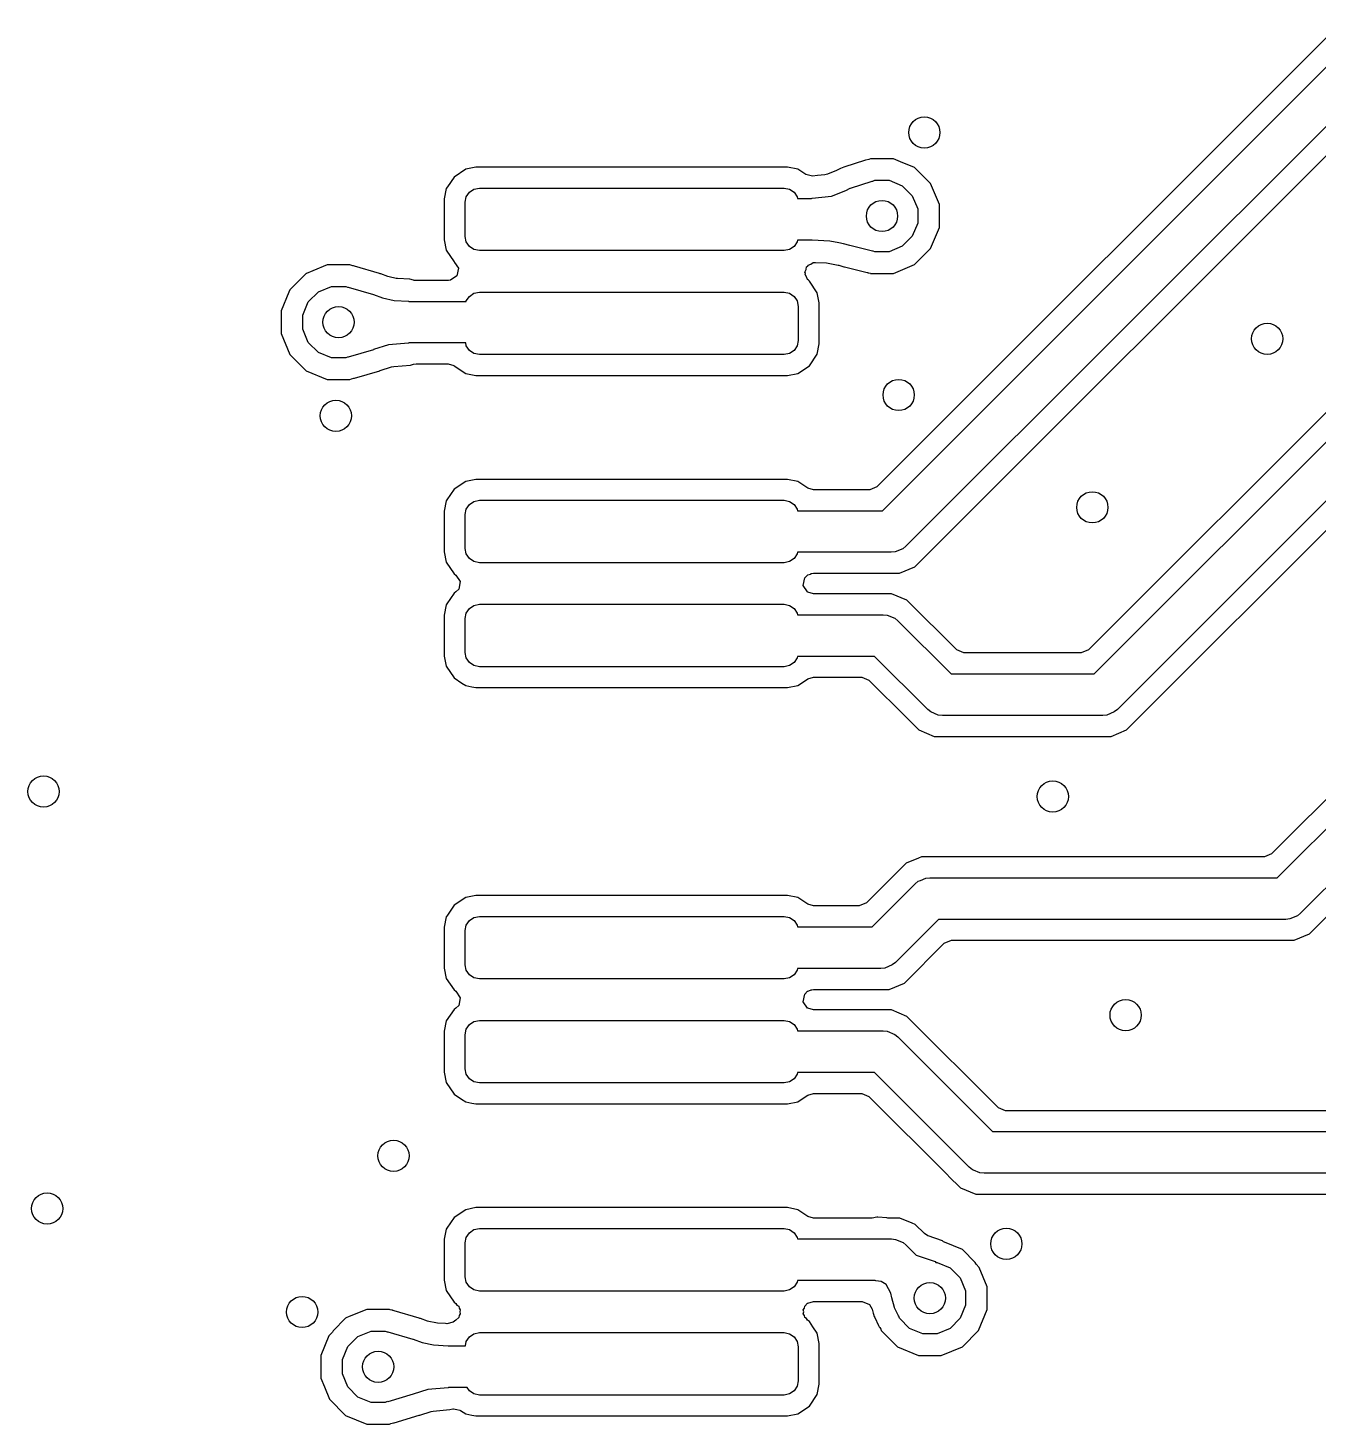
# Model space of a CAD drawing. Extents: x 114.9 to 199.6, y -137.1 to -76.7.
# Drawn here: x 184.5 to 190.69, y -104.47 to -97.76 of the extents above; entities that cross this region are included whole.
import ezdxf

# ---------------------------------------------------------------- set-up
doc = ezdxf.new("R2010")
doc.units = 0
doc.layers.add('BLACK', color=7, linetype='CONTINUOUS')

msp = doc.modelspace()

# ---------------------------------------------------------------- linework, layer by layer
at = {"layer": 'BLACK', "linetype": 'CONTINUOUS'}
for p, q in [((190.78053, -97.756025), (188.575409, -99.961148)), ((188.602685, -100.076), (190.823397, -97.855289)), ((190.935528, -98.026), (188.714818, -100.246711)), ((188.757681, -100.345976), (190.962805, -98.140852)), ((186.649569, -98.4255), (186.600364, -98.435287)), ((188.146435, -98.4255), (186.649569, -98.4255)), ((188.195632, -98.435285), (188.146435, -98.4255)), ((188.416214, -98.425595), (188.409401, -98.428043)), ((188.521189, -98.391899), (188.416214, -98.425595)), ((188.521198, -98.391897), (188.521189, -98.391899)), ((188.52288, -98.391704), (188.521198, -98.391897)), ((188.536036, -98.388295), (188.52288, -98.391704)), ((188.5452, -98.3845), (188.536036, -98.388295)), ((188.6548, -98.3845), (188.5452, -98.3845)), ((188.654801, -98.3845), (188.6548, -98.3845)), ((188.68927, -98.398778), (188.654801, -98.3845)), ((188.756058, -98.426443), (188.68927, -98.398778)), ((188.756059, -98.426444), (188.756058, -98.426443)), ((188.756061, -98.426445), (188.756059, -98.426444)), ((188.833555, -98.503939), (188.756061, -98.426445)), ((186.544568, -98.472568), (186.512795, -98.520122)), ((186.600364, -98.435287), (186.544568, -98.472568)), ((188.233331, -98.460475), (188.195632, -98.435285)), ((188.265997, -98.468429), (188.233331, -98.460475)), ((188.290822, -98.465654), (188.265997, -98.468429)), ((188.325, -98.461833), (188.290822, -98.465654)), ((188.337975, -98.458542), (188.325, -98.461833)), ((188.382129, -98.44063), (188.337975, -98.458542)), ((188.384898, -98.439406), (188.382129, -98.44063)), ((188.401378, -98.431502), (188.384898, -98.439406)), ((188.407917, -98.428635), (188.401378, -98.431502)), ((188.409401, -98.428043), (188.407917, -98.428635)), ((188.448459, -98.526047), (188.553438, -98.49235)), ((188.553438, -98.49235), (188.55577, -98.492541)), ((188.55577, -98.492541), (188.565859, -98.488363)), ((188.565859, -98.488363), (188.634141, -98.488363)), ((188.634141, -98.488363), (188.697225, -98.514493)), ((186.507287, -98.528365), (186.4975, -98.577567)), ((186.512795, -98.520122), (186.507287, -98.528365)), ((186.60319, -98.56809), (186.61797, -98.54597)), ((186.61797, -98.54597), (186.64009, -98.53119)), ((186.64009, -98.53119), (186.666182, -98.526)), ((186.666182, -98.526), (188.129818, -98.526)), ((188.129818, -98.526), (188.15591, -98.53119)), ((188.15591, -98.53119), (188.17803, -98.54597)), ((188.17803, -98.54597), (188.19281, -98.56809)), ((188.357894, -98.564314), (188.426227, -98.536593)), ((188.426227, -98.536593), (188.446994, -98.526631)), ((188.446994, -98.526631), (188.448459, -98.526047)), ((188.697225, -98.514493), (188.745507, -98.562775)), ((188.833555, -98.50394), (188.833555, -98.503939)), ((188.833557, -98.503942), (188.833555, -98.50394)), ((188.8755, -98.6052), (188.833557, -98.503942)), ((186.4975, -98.577567), (186.4975, -98.577569)), ((186.4975, -98.577569), (186.4975, -98.57757)), ((186.4975, -98.57757), (186.4975, -98.77443)), ((186.598, -98.594182), (186.60319, -98.56809)), ((186.598, -98.757818), (186.598, -98.594182)), ((188.19281, -98.56809), (188.194383, -98.576)), ((188.194383, -98.576), (188.261345, -98.576)), ((188.261345, -98.576), (188.263762, -98.574837)), ((188.263762, -98.574837), (188.357894, -98.564314)), ((188.745507, -98.562775), (188.771637, -98.625859)), ((188.771637, -98.625859), (188.771637, -98.694141)), ((188.8755, -98.7148), (188.8755, -98.6052)), ((188.771637, -98.694141), (188.745507, -98.757225)), ((186.60319, -98.78391), (186.598, -98.757818)), ((188.745507, -98.757225), (188.697225, -98.805507)), ((188.833557, -98.816058), (188.8755, -98.7148)), ((186.4975, -98.77443), (186.507287, -98.823635)), ((186.507287, -98.823635), (186.544568, -98.87943)), ((186.61797, -98.80603), (186.60319, -98.78391)), ((186.64009, -98.82081), (186.61797, -98.80603)), ((186.666182, -98.826), (186.64009, -98.82081)), ((188.129818, -98.826), (186.666182, -98.826)), ((188.15591, -98.82081), (188.129818, -98.826)), ((188.17803, -98.80603), (188.15591, -98.82081)), ((188.19281, -98.78391), (188.17803, -98.80603)), ((188.194383, -98.776), (188.19281, -98.78391)), ((188.263358, -98.776), (188.194383, -98.776)), ((188.264498, -98.776538), (188.263358, -98.776)), ((188.350139, -98.780676), (188.264498, -98.776538)), ((188.350151, -98.780677), (188.350139, -98.780676)), ((188.391976, -98.788848), (188.350151, -98.780677)), ((188.415365, -98.793418), (188.391976, -98.788848)), ((188.415367, -98.793418), (188.415365, -98.793418)), ((188.415369, -98.793419), (188.415367, -98.793418)), ((188.445159, -98.801791), (188.415369, -98.793419)), ((188.445516, -98.801885), (188.445159, -98.801791)), ((188.554032, -98.828713), (188.445516, -98.801885)), ((188.554493, -98.828817), (188.554032, -98.828713)), ((188.557601, -98.828216), (188.554493, -98.828817)), ((188.565859, -98.831637), (188.557601, -98.828216)), ((188.697225, -98.805507), (188.634141, -98.831637)), ((188.756061, -98.893555), (188.833555, -98.816061)), ((188.833555, -98.81606), (188.833557, -98.816058)), ((188.833555, -98.816061), (188.833555, -98.81606)), ((191.524024, -98.812426), (189.591302, -100.745148)), ((185.935198, -98.8945), (185.865867, -98.923219)), ((185.9352, -98.8945), (185.935198, -98.8945)), ((186.0448, -98.8945), (185.9352, -98.8945)), ((186.044801, -98.8945), (186.0448, -98.8945)), ((186.048515, -98.896038), (186.044801, -98.8945)), ((186.058282, -98.898678), (186.048515, -98.896038)), ((186.544568, -98.87943), (186.545057, -98.879757)), ((186.545057, -98.879757), (186.545385, -98.880248)), ((186.545385, -98.880248), (186.547981, -98.882844)), ((186.547981, -98.882844), (186.547464, -98.88336)), ((186.547464, -98.88336), (186.565893, -98.91094)), ((188.243192, -98.901238), (188.24584, -98.895628)), ((188.24584, -98.895628), (188.258253, -98.891175)), ((188.258253, -98.891175), (188.269218, -98.883849)), ((188.269218, -98.883849), (188.281138, -98.882965)), ((188.281138, -98.882965), (188.333888, -98.885514)), ((188.333888, -98.885514), (188.340901, -98.886363)), ((188.340901, -98.886363), (188.389, -98.89576)), ((188.389, -98.89576), (188.392814, -98.896667)), ((188.392814, -98.896667), (188.416616, -98.903357)), ((188.634141, -98.831637), (188.565859, -98.831637)), ((188.6548, -98.9355), (188.756058, -98.893557)), ((188.756058, -98.893557), (188.75606, -98.893555)), ((188.75606, -98.893555), (188.756061, -98.893555)), ((189.618578, -100.86), (191.623289, -98.85529)), ((185.83394, -98.936444), (185.756444, -99.01394)), ((185.836072, -98.935561), (185.83394, -98.936444)), ((185.865867, -98.923219), (185.836072, -98.935561)), ((186.058276, -98.898705), (186.058282, -98.898678)), ((186.059575, -98.899027), (186.058276, -98.898705)), ((186.060637, -98.899315), (186.059575, -98.899027)), ((186.060842, -98.899343), (186.060637, -98.899315)), ((186.060854, -98.899345), (186.060842, -98.899343)), ((186.060855, -98.899346), (186.060854, -98.899345)), ((186.061089, -98.899404), (186.060855, -98.899346)), ((186.061839, -98.89959), (186.061089, -98.899404)), ((186.066194, -98.900774), (186.061839, -98.89959)), ((186.187202, -98.936486), (186.066194, -98.900774)), ((186.190127, -98.937394), (186.187202, -98.936486)), ((186.190699, -98.937581), (186.190127, -98.937394)), ((186.193494, -98.938538), (186.190699, -98.937581)), ((186.227263, -98.950622), (186.193494, -98.938538)), ((186.233343, -98.952364), (186.227263, -98.950622)), ((186.267206, -98.95974), (186.233343, -98.952364)), ((186.27214, -98.960415), (186.267206, -98.95974)), ((186.27246, -98.960589), (186.27214, -98.960415)), ((186.273661, -98.960716), (186.27246, -98.960589)), ((186.331644, -98.96404), (186.273661, -98.960716)), ((186.350171, -98.968842), (186.331644, -98.96404)), ((186.558578, -98.947722), (186.527395, -98.968558)), ((186.565893, -98.91094), (186.558578, -98.947722)), ((188.229833, -98.929543), (188.235462, -98.917616)), ((188.231927, -98.935381), (188.229833, -98.929543)), ((188.230717, -98.941466), (188.231927, -98.935381)), ((188.238043, -98.95243), (188.230717, -98.941466)), ((188.235462, -98.917616), (188.238035, -98.904684)), ((188.238035, -98.904684), (188.243192, -98.901238)), ((188.242496, -98.964844), (188.238043, -98.95243)), ((188.416616, -98.903357), (188.418296, -98.903814)), ((188.418296, -98.903814), (188.418653, -98.903908)), ((188.418653, -98.903908), (188.420196, -98.904302)), ((188.420196, -98.904302), (188.528712, -98.93113)), ((188.528712, -98.93113), (188.530815, -98.931627)), ((188.530815, -98.931627), (188.531276, -98.931731)), ((188.531276, -98.931731), (188.531335, -98.931738)), ((188.531335, -98.931738), (188.531507, -98.931783)), ((188.531507, -98.931783), (188.533742, -98.932287)), ((188.533742, -98.932287), (188.533724, -98.932362)), ((188.533724, -98.932362), (188.544297, -98.935126)), ((188.544297, -98.935126), (188.5452, -98.9355)), ((188.5452, -98.9355), (188.545201, -98.9355)), ((188.545201, -98.9355), (188.654798, -98.9355)), ((188.654798, -98.9355), (188.6548, -98.9355)), ((185.751288, -99.026388), (185.7145, -99.115198)), ((185.756443, -99.013942), (185.751288, -99.026388)), ((185.756444, -99.01394), (185.756443, -99.013941)), ((185.756443, -99.013941), (185.756443, -99.013942)), ((185.844493, -99.072775), (185.892775, -99.024493)), ((185.892775, -99.024493), (185.955859, -98.998363)), ((185.955859, -98.998363), (186.024141, -98.998363)), ((186.024141, -98.998363), (186.033259, -99.00214)), ((186.033259, -99.00214), (186.035394, -99.001728)), ((186.035394, -99.001728), (186.036343, -99.001964)), ((186.036343, -99.001964), (186.157357, -99.037677)), ((186.353778, -98.969226), (186.350171, -98.968842)), ((186.358953, -98.9695), (186.353778, -98.969226)), ((186.517835, -98.9695), (186.358953, -98.9695)), ((186.527395, -98.968558), (186.517835, -98.9695)), ((186.61797, -99.04597), (186.64009, -99.03119)), ((186.64009, -99.03119), (186.666182, -99.026)), ((186.666182, -99.026), (188.129818, -99.026)), ((188.129818, -99.026), (188.15591, -99.03119)), ((188.15591, -99.03119), (188.17803, -99.04597)), ((188.248106, -98.967491), (188.242496, -98.964844)), ((188.248019, -98.969156), (188.248737, -98.968437)), ((188.25143, -98.972567), (188.248019, -98.969156)), ((188.248737, -98.968437), (188.248106, -98.967491)), ((188.251431, -98.972569), (188.25143, -98.972567)), ((188.288713, -99.028365), (188.251431, -98.972569)), ((188.298499, -99.077568), (188.288713, -99.028365)), ((191.735421, -99.026), (189.730711, -101.030711)), ((185.818363, -99.135859), (185.844493, -99.072775)), ((186.157357, -99.037677), (186.157954, -99.037872)), ((186.157954, -99.037872), (186.201126, -99.05332)), ((186.201126, -99.05332), (186.256648, -99.065415)), ((186.256648, -99.065415), (186.325608, -99.069367)), ((186.325608, -99.069367), (186.326918, -99.07)), ((186.326918, -99.07), (186.60281, -99.07)), ((186.60281, -99.07), (186.60319, -99.06809)), ((186.60319, -99.06809), (186.61797, -99.04597)), ((188.17803, -99.04597), (188.19281, -99.06809)), ((188.19281, -99.06809), (188.198, -99.094182)), ((188.198, -99.094182), (188.198, -99.257818)), ((188.2985, -99.274433), (188.298499, -99.077568)), ((185.7145, -99.115198), (185.7145, -99.1152)), ((185.7145, -99.1152), (185.7145, -99.2248)), ((185.818363, -99.204141), (185.818363, -99.135859)), ((189.773574, -101.129976), (191.762697, -99.140851)), ((185.7145, -99.2248), (185.756443, -99.326058)), ((185.844493, -99.267225), (185.818363, -99.204141)), ((185.892775, -99.315507), (185.844493, -99.267225)), ((186.229161, -99.279346), (186.1578, -99.302187)), ((186.325951, -99.270929), (186.229161, -99.279346)), ((186.327944, -99.27), (186.325951, -99.270929)), ((186.600423, -99.27), (186.327944, -99.27)), ((186.60319, -99.28391), (186.600423, -99.27)), ((186.61797, -99.30603), (186.60319, -99.28391)), ((188.19281, -99.28391), (188.17803, -99.30603)), ((188.198, -99.257818), (188.19281, -99.28391)), ((188.288713, -99.323635), (188.2985, -99.274433)), ((185.756443, -99.326058), (185.756444, -99.326059)), ((185.756444, -99.326059), (185.756445, -99.326061)), ((185.756445, -99.326061), (185.833939, -99.403555)), ((185.955859, -99.341637), (185.892775, -99.315507)), ((186.024141, -99.341637), (185.955859, -99.341637)), ((186.033563, -99.337734), (186.024141, -99.341637)), ((186.036359, -99.338031), (186.033563, -99.337734)), ((186.157545, -99.302266), (186.036359, -99.338031)), ((186.1578, -99.302187), (186.157545, -99.302266)), ((186.64009, -99.32081), (186.61797, -99.30603)), ((186.666182, -99.326), (186.64009, -99.32081)), ((188.129818, -99.326), (186.666182, -99.326)), ((188.15591, -99.32081), (188.129818, -99.326)), ((188.17803, -99.30603), (188.15591, -99.32081)), ((188.251431, -99.379431), (188.288713, -99.323635)), ((185.833939, -99.403555), (185.83394, -99.403555)), ((185.83394, -99.403555), (185.833942, -99.403557)), ((185.833942, -99.403557), (185.9352, -99.4455)), ((186.066221, -99.439216), (186.187407, -99.403451)), ((186.187407, -99.403451), (186.188765, -99.403041)), ((186.188765, -99.403041), (186.188867, -99.403009)), ((186.188867, -99.403009), (186.188905, -99.402998)), ((186.188905, -99.402998), (186.188982, -99.402973)), ((186.188982, -99.402973), (186.18902, -99.402962)), ((186.18902, -99.402962), (186.189961, -99.402666)), ((186.189961, -99.402666), (186.244855, -99.385095)), ((186.244855, -99.385095), (186.255534, -99.38295)), ((186.255534, -99.38295), (186.335091, -99.376032)), ((186.335091, -99.376032), (186.349544, -99.372164)), ((186.349544, -99.372164), (186.362208, -99.3705)), ((186.362208, -99.3705), (186.516339, -99.3705)), ((186.516339, -99.3705), (186.543562, -99.378758)), ((186.543562, -99.378758), (186.544568, -99.37943)), ((186.544568, -99.37943), (186.544569, -99.379431)), ((186.544569, -99.379431), (186.600365, -99.416713)), ((186.600365, -99.416713), (186.600367, -99.416714)), ((186.600367, -99.416714), (186.625868, -99.421786)), ((186.625868, -99.421786), (186.649567, -99.4265)), ((186.649567, -99.4265), (188.146432, -99.426499)), ((188.146432, -99.426499), (188.195635, -99.416713)), ((188.195635, -99.416713), (188.251431, -99.379431)), ((185.9352, -99.4455), (185.935202, -99.4455)), ((185.935202, -99.4455), (186.044797, -99.4455)), ((186.044797, -99.4455), (186.0448, -99.4455)), ((186.0448, -99.4455), (186.051325, -99.442796)), ((186.051325, -99.442796), (186.06386, -99.439709)), ((186.063853, -99.439669), (186.064626, -99.439521)), ((186.06386, -99.439709), (186.063853, -99.439669)), ((186.064626, -99.439521), (186.065658, -99.439267)), ((186.065658, -99.439267), (186.066221, -99.439216)), ((192.440423, -99.756025), (190.471302, -101.725148)), ((190.498578, -101.84), (192.483289, -99.855289)), ((186.600364, -99.935287), (186.544568, -99.972568)), ((186.649569, -99.9255), (186.600364, -99.935287)), ((188.146435, -99.9255), (186.649569, -99.9255)), ((188.195632, -99.935285), (188.146435, -99.9255)), ((188.243459, -99.967242), (188.195632, -99.935285)), ((188.270682, -99.9755), (188.243459, -99.967242)), ((188.575409, -99.961148), (188.540761, -99.9755)), ((186.507287, -100.028365), (186.4975, -100.077567)), ((186.50983, -100.024559), (186.507287, -100.028365)), ((186.544568, -99.972568), (186.50983, -100.024559)), ((186.61797, -100.04597), (186.64009, -100.03119)), ((186.64009, -100.03119), (186.666182, -100.026)), ((186.666182, -100.026), (188.129818, -100.026)), ((188.129818, -100.026), (188.15591, -100.03119)), ((188.15591, -100.03119), (188.17803, -100.04597)), ((188.540761, -99.9755), (188.270682, -99.9755)), ((192.595422, -100.026), (190.610711, -102.010711)), ((186.4975, -100.077567), (186.4975, -100.077568)), ((186.4975, -100.077568), (186.4975, -100.07757)), ((186.4975, -100.07757), (186.4975, -100.27443)), ((186.598, -100.094182), (186.60319, -100.06809)), ((186.598, -100.257818), (186.598, -100.094182)), ((186.60319, -100.06809), (186.61797, -100.04597)), ((188.17803, -100.04597), (188.19281, -100.06809)), ((188.19281, -100.06809), (188.194383, -100.076)), ((188.194383, -100.076), (188.602685, -100.076)), ((190.653574, -102.109976), (192.622698, -100.140852)), ((186.4975, -100.27443), (186.507287, -100.323635)), ((186.60319, -100.28391), (186.598, -100.257818)), ((186.61797, -100.30603), (186.60319, -100.28391)), ((186.64009, -100.32081), (186.61797, -100.30603)), ((188.17803, -100.30603), (188.15591, -100.32081)), ((188.19281, -100.28391), (188.17803, -100.30603)), ((188.194383, -100.276), (188.19281, -100.28391)), ((188.644107, -100.276), (188.194383, -100.276)), ((188.663616, -100.274079), (188.644107, -100.276)), ((188.699664, -100.259147), (188.663616, -100.274079)), ((188.714818, -100.246711), (188.699664, -100.259147)), ((186.507287, -100.323635), (186.544568, -100.379431)), ((186.666182, -100.326), (186.64009, -100.32081)), ((188.129818, -100.326), (186.666182, -100.326)), ((188.15591, -100.32081), (188.129818, -100.326)), ((188.683989, -100.3765), (188.757681, -100.345976)), ((186.544568, -100.379431), (186.553289, -100.385258)), ((186.553289, -100.385258), (186.574125, -100.416441)), ((186.574125, -100.416441), (186.566808, -100.453223)), ((188.221879, -100.43558), (188.229179, -100.398795)), ((188.242728, -100.466754), (188.221879, -100.43558)), ((188.229179, -100.398795), (188.242728, -100.385246)), ((188.242728, -100.385246), (188.243477, -100.384746)), ((188.243477, -100.384746), (188.255745, -100.381027)), ((188.255745, -100.381027), (188.260353, -100.377946)), ((188.260353, -100.377946), (188.263712, -100.378612)), ((188.263712, -100.378612), (188.270682, -100.3765)), ((188.270682, -100.3765), (188.683987, -100.3765)), ((188.683987, -100.3765), (188.683989, -100.3765)), ((186.544568, -100.472568), (186.510608, -100.523395)), ((186.553289, -100.466742), (186.544568, -100.472568)), ((186.566808, -100.453223), (186.553289, -100.466742)), ((188.243477, -100.467254), (188.242728, -100.466754)), ((188.270682, -100.4755), (188.243477, -100.467254)), ((188.645882, -100.4755), (188.270682, -100.4755)), ((188.645883, -100.4755), (188.645882, -100.4755)), ((188.719576, -100.506025), (188.645883, -100.4755)), ((188.958698, -100.745148), (188.719576, -100.506025)), ((186.507287, -100.528365), (186.4975, -100.577567)), ((186.510608, -100.523395), (186.507287, -100.528365)), ((186.598, -100.594182), (186.60319, -100.56809)), ((186.60319, -100.56809), (186.61797, -100.54597)), ((186.61797, -100.54597), (186.64009, -100.53119)), ((186.64009, -100.53119), (186.666182, -100.526)), ((186.666182, -100.526), (188.129818, -100.526)), ((188.129818, -100.526), (188.15591, -100.53119)), ((188.15591, -100.53119), (188.17803, -100.54597)), ((188.17803, -100.54597), (188.19281, -100.56809)), ((188.19281, -100.56809), (188.194383, -100.576)), ((186.4975, -100.577567), (186.4975, -100.577569)), ((186.4975, -100.577569), (186.4975, -100.57757)), ((186.4975, -100.57757), (186.4975, -100.77443)), ((186.598, -100.757818), (186.598, -100.594182)), ((188.194383, -100.576), (188.606, -100.576)), ((188.606, -100.576), (188.625509, -100.577921)), ((188.625509, -100.577921), (188.661557, -100.592853)), ((188.661557, -100.592853), (188.676711, -100.605289)), ((188.676711, -100.605289), (188.931421, -100.86)), ((186.4975, -100.77443), (186.507287, -100.823635)), ((186.60319, -100.78391), (186.598, -100.757818)), ((188.194383, -100.776), (188.19281, -100.78391)), ((188.564578, -100.776), (188.194383, -100.776)), ((188.81929, -101.030711), (188.564578, -100.776)), ((188.993346, -100.7595), (188.958698, -100.745148)), ((189.556654, -100.7595), (188.993346, -100.7595)), ((189.591302, -100.745148), (189.556654, -100.7595)), ((186.507287, -100.823635), (186.544568, -100.879431)), ((186.61797, -100.80603), (186.60319, -100.78391)), ((186.64009, -100.82081), (186.61797, -100.80603)), ((186.666182, -100.826), (186.64009, -100.82081)), ((188.129818, -100.826), (186.666182, -100.826)), ((188.15591, -100.82081), (188.129818, -100.826)), ((188.17803, -100.80603), (188.15591, -100.82081)), ((188.19281, -100.78391), (188.17803, -100.80603)), ((186.544568, -100.879431), (186.581683, -100.90423)), ((186.581683, -100.90423), (186.600365, -100.916713)), ((188.195635, -100.916713), (188.237598, -100.888674)), ((188.237598, -100.888674), (188.243459, -100.884758)), ((188.243459, -100.884758), (188.270682, -100.8765)), ((188.270682, -100.8765), (188.502654, -100.8765)), ((188.502654, -100.8765), (188.537302, -100.890852)), ((188.537302, -100.890852), (188.720024, -101.073574)), ((188.931421, -100.86), (189.618578, -100.86)), ((186.600365, -100.916713), (186.600367, -100.916714)), ((186.600367, -100.916714), (186.629832, -100.922574)), ((186.629832, -100.922574), (186.649567, -100.9265)), ((186.649567, -100.9265), (188.146432, -100.926499)), ((188.146432, -100.926499), (188.195635, -100.916713)), ((188.834443, -101.043148), (188.81929, -101.030711)), ((188.870491, -101.058079), (188.834443, -101.043148)), ((189.715557, -101.043147), (189.679509, -101.058079)), ((189.730711, -101.030711), (189.715557, -101.043147)), ((188.720024, -101.073574), (188.776426, -101.129976)), ((188.89, -101.06), (188.870491, -101.058079)), ((189.66, -101.06), (188.89, -101.06)), ((189.679509, -101.058079), (189.66, -101.06)), ((188.776426, -101.129976), (188.850118, -101.1605)), ((188.850118, -101.1605), (188.85012, -101.1605)), ((188.85012, -101.1605), (189.69988, -101.1605)), ((189.69988, -101.1605), (189.699882, -101.1605)), ((189.699882, -101.1605), (189.773574, -101.129976)), ((188.716164, -101.770024), (188.687964, -101.798225)), ((188.77597, -101.745252), (188.716164, -101.770024)), ((188.789854, -101.7395), (188.77597, -101.745252)), ((190.436654, -101.7395), (188.789854, -101.7395)), ((190.471302, -101.725148), (190.436654, -101.7395)), ((188.659763, -101.826426), (188.525041, -101.961148)), ((188.687964, -101.798225), (188.659763, -101.826426)), ((188.784739, -101.852479), (188.81023, -101.841921)), ((188.81023, -101.841921), (188.829739, -101.84)), ((188.829739, -101.84), (190.498578, -101.84)), ((188.552317, -102.076), (188.759028, -101.86929)), ((188.759028, -101.86929), (188.774181, -101.856853)), ((188.774181, -101.856853), (188.784739, -101.852479)), ((186.544568, -101.972568), (186.50983, -102.024559)), ((186.600364, -101.935287), (186.544568, -101.972568)), ((186.649569, -101.9255), (186.600364, -101.935287)), ((188.146435, -101.9255), (186.649569, -101.9255)), ((188.195632, -101.935285), (188.146435, -101.9255)), ((188.243459, -101.967242), (188.195632, -101.935285)), ((188.270682, -101.9755), (188.243459, -101.967242)), ((188.490393, -101.9755), (188.270682, -101.9755)), ((188.525041, -101.961148), (188.490393, -101.9755)), ((186.507287, -102.028365), (186.4975, -102.077567)), ((186.50983, -102.024559), (186.507287, -102.028365)), ((186.60319, -102.06809), (186.61797, -102.04597)), ((186.61797, -102.04597), (186.64009, -102.03119)), ((186.64009, -102.03119), (186.666182, -102.026)), ((186.666182, -102.026), (188.129818, -102.026)), ((188.129818, -102.026), (188.15591, -102.03119)), ((188.15591, -102.03119), (188.17803, -102.04597)), ((188.17803, -102.04597), (188.19281, -102.06809)), ((188.87116, -102.04), (188.66445, -102.246711)), ((190.54, -102.04), (188.87116, -102.04)), ((190.559509, -102.038079), (190.54, -102.04)), ((190.595557, -102.023147), (190.559509, -102.038079)), ((190.610711, -102.010711), (190.595557, -102.023147)), ((186.4975, -102.077567), (186.4975, -102.077568)), ((186.4975, -102.077568), (186.4975, -102.07757)), ((186.4975, -102.07757), (186.4975, -102.27443)), ((186.598, -102.094182), (186.60319, -102.06809)), ((186.598, -102.257818), (186.598, -102.094182)), ((188.19281, -102.06809), (188.194383, -102.076)), ((188.194383, -102.076), (188.552317, -102.076)), ((190.579882, -102.1405), (190.653574, -102.109976)), ((188.707313, -102.345976), (188.898436, -102.154851)), ((188.898436, -102.154851), (188.933084, -102.1405)), ((188.933084, -102.1405), (190.57988, -102.1405)), ((190.57988, -102.1405), (190.579882, -102.1405)), ((188.66445, -102.246711), (188.649296, -102.259147)), ((186.4975, -102.27443), (186.507287, -102.323635)), ((186.60319, -102.28391), (186.598, -102.257818)), ((186.61797, -102.30603), (186.60319, -102.28391)), ((186.64009, -102.32081), (186.61797, -102.30603)), ((188.17803, -102.30603), (188.15591, -102.32081)), ((188.19281, -102.28391), (188.17803, -102.30603)), ((188.194383, -102.276), (188.19281, -102.28391)), ((188.593739, -102.276), (188.194383, -102.276)), ((188.613248, -102.274079), (188.593739, -102.276)), ((188.649296, -102.259147), (188.613248, -102.274079)), ((186.507287, -102.323635), (186.544568, -102.379431)), ((186.544568, -102.379431), (186.553289, -102.385258)), ((186.553289, -102.385258), (186.574125, -102.416441)), ((186.666182, -102.326), (186.64009, -102.32081)), ((188.129818, -102.326), (186.666182, -102.326)), ((188.15591, -102.32081), (188.129818, -102.326)), ((188.229179, -102.398795), (188.242728, -102.385246)), ((188.242728, -102.385246), (188.243477, -102.384746)), ((188.243477, -102.384746), (188.255745, -102.381027)), ((188.255745, -102.381027), (188.260353, -102.377946)), ((188.260353, -102.377946), (188.263712, -102.378612)), ((188.263712, -102.378612), (188.270682, -102.3765)), ((188.270682, -102.3765), (188.633619, -102.3765)), ((188.633619, -102.3765), (188.633621, -102.3765)), ((188.633621, -102.3765), (188.707313, -102.345976)), ((186.566808, -102.453223), (186.553289, -102.466742)), ((186.574125, -102.416441), (186.566808, -102.453223)), ((188.221879, -102.43558), (188.229179, -102.398795)), ((188.242728, -102.466754), (188.221879, -102.43558)), ((186.544568, -102.472568), (186.507287, -102.528365)), ((186.553289, -102.466742), (186.544568, -102.472568)), ((188.243477, -102.467254), (188.242728, -102.466754)), ((188.270682, -102.4755), (188.243477, -102.467254)), ((188.645882, -102.4755), (188.270682, -102.4755)), ((188.645883, -102.4755), (188.645882, -102.4755)), ((188.719576, -102.506025), (188.645883, -102.4755)), ((189.158697, -102.945148), (188.719576, -102.506025)), ((186.507287, -102.528365), (186.4975, -102.577567)), ((186.4975, -102.577567), (186.4975, -102.577569)), ((186.4975, -102.577569), (186.4975, -102.57757)), ((186.4975, -102.57757), (186.4975, -102.77443)), ((186.598, -102.594182), (186.60319, -102.56809)), ((186.60319, -102.56809), (186.61797, -102.54597)), ((186.61797, -102.54597), (186.64009, -102.53119)), ((186.64009, -102.53119), (186.666182, -102.526)), ((186.666182, -102.526), (188.129818, -102.526)), ((188.129818, -102.526), (188.15591, -102.53119)), ((188.15591, -102.53119), (188.17803, -102.54597)), ((188.17803, -102.54597), (188.19281, -102.56809)), ((188.19281, -102.56809), (188.194383, -102.576)), ((188.194383, -102.576), (188.606, -102.576)), ((188.606, -102.576), (188.625509, -102.577921)), ((188.625509, -102.577921), (188.661557, -102.592853)), ((186.598, -102.757818), (186.598, -102.594182)), ((188.661557, -102.592853), (188.676711, -102.605289)), ((188.676711, -102.605289), (189.131421, -103.06)), ((186.4975, -102.77443), (186.507287, -102.823635)), ((186.60319, -102.78391), (186.598, -102.757818)), ((186.61797, -102.80603), (186.60319, -102.78391)), ((188.19281, -102.78391), (188.17803, -102.80603)), ((188.194383, -102.776), (188.19281, -102.78391)), ((188.564578, -102.776), (188.194383, -102.776)), ((189.019289, -103.23071), (188.564578, -102.776)), ((186.507287, -102.823635), (186.544568, -102.879431)), ((186.64009, -102.82081), (186.61797, -102.80603)), ((186.666182, -102.826), (186.64009, -102.82081)), ((188.129818, -102.826), (186.666182, -102.826)), ((188.15591, -102.82081), (188.129818, -102.826)), ((188.17803, -102.80603), (188.15591, -102.82081)), ((186.544568, -102.879431), (186.580269, -102.903285)), ((186.580269, -102.903285), (186.600365, -102.916713)), ((186.600365, -102.916713), (186.600367, -102.916714)), ((186.600367, -102.916714), (186.629832, -102.922574)), ((186.629832, -102.922574), (186.649567, -102.9265)), ((188.146432, -102.926499), (188.195635, -102.916713)), ((188.195635, -102.916713), (188.236492, -102.889413)), ((188.236492, -102.889413), (188.243459, -102.884758)), ((188.243459, -102.884758), (188.270682, -102.8765)), ((188.270682, -102.8765), (188.502654, -102.8765)), ((188.502654, -102.8765), (188.537302, -102.890852)), ((188.537302, -102.890852), (188.917228, -103.270777)), ((186.649567, -102.9265), (188.146432, -102.926499)), ((189.193345, -102.9595), (189.158697, -102.945148)), ((190.786654, -102.9595), (189.193345, -102.9595)), ((189.131421, -103.06), (190.848578, -103.06)), ((189.034442, -103.243147), (189.019289, -103.23071)), ((189.038759, -103.244935), (189.034442, -103.243147)), ((189.070491, -103.258079), (189.038759, -103.244935)), ((189.09, -103.26), (189.070491, -103.258079)), ((188.917228, -103.270777), (188.917231, -103.270781)), ((188.917231, -103.270781), (188.917232, -103.270781)), ((188.917232, -103.270781), (188.920023, -103.273572)), ((188.920023, -103.273572), (188.920024, -103.273574)), ((188.920024, -103.273574), (188.976426, -103.329976)), ((190.89, -103.26), (189.09, -103.26)), ((188.976426, -103.329976), (189.050118, -103.3605)), ((189.050118, -103.3605), (189.05012, -103.3605)), ((189.05012, -103.3605), (190.92988, -103.3605)), ((186.600364, -103.435287), (186.544568, -103.472568)), ((186.649569, -103.4255), (186.600364, -103.435287)), ((188.146435, -103.4255), (186.649569, -103.4255)), ((188.195632, -103.435285), (188.146435, -103.4255)), ((188.243459, -103.467242), (188.195632, -103.435285)), ((186.510011, -103.524288), (186.507287, -103.528365)), ((186.544568, -103.472568), (186.510011, -103.524288)), ((186.64009, -103.53119), (186.666182, -103.526)), ((186.666182, -103.526), (188.129818, -103.526)), ((188.129818, -103.526), (188.15591, -103.53119)), ((188.270682, -103.4755), (188.243459, -103.467242)), ((188.552626, -103.4755), (188.270682, -103.4755)), ((188.575098, -103.471451), (188.552626, -103.4755)), ((188.575926, -103.471481), (188.575098, -103.471451)), ((188.579767, -103.471691), (188.575926, -103.471481)), ((188.623469, -103.474873), (188.579767, -103.471691)), ((188.628727, -103.4755), (188.623469, -103.474873)), ((188.685882, -103.4755), (188.628727, -103.4755)), ((188.685883, -103.4755), (188.685882, -103.4755)), ((188.744864, -103.499931), (188.685883, -103.4755)), ((188.759574, -103.506024), (188.744864, -103.499931)), ((188.803347, -103.549797), (188.759574, -103.506024)), ((186.507287, -103.528365), (186.4975, -103.577567)), ((186.4975, -103.577567), (186.4975, -103.577569)), ((186.4975, -103.577569), (186.4975, -103.57757)), ((186.4975, -103.57757), (186.4975, -103.77443)), ((186.598, -103.594182), (186.60319, -103.56809)), ((186.598, -103.757818), (186.598, -103.594182)), ((186.60319, -103.56809), (186.61797, -103.54597)), ((186.61797, -103.54597), (186.64009, -103.53119)), ((188.15591, -103.53119), (188.17803, -103.54597)), ((188.17803, -103.54597), (188.19281, -103.56809)), ((188.19281, -103.56809), (188.194383, -103.576)), ((188.194383, -103.576), (188.646, -103.576)), ((188.646, -103.576), (188.665509, -103.577921)), ((188.665509, -103.577921), (188.701557, -103.592853)), ((188.701557, -103.592853), (188.716711, -103.605289)), ((188.820016, -103.560321), (188.803347, -103.549797)), ((188.820761, -103.561018), (188.820016, -103.560321)), ((188.821159, -103.561167), (188.820761, -103.561018)), ((188.889936, -103.585571), (188.821159, -103.561167)), ((188.895755, -103.589037), (188.889936, -103.585571)), ((188.899769, -103.590699), (188.895755, -103.589037)), ((188.899791, -103.590708), (188.899769, -103.590699)), ((188.986059, -103.626443), (188.899791, -103.590708)), ((188.716711, -103.605289), (188.764392, -103.652971)), ((188.764392, -103.652971), (188.788229, -103.661428)), ((189.047987, -103.688371), (188.986059, -103.626443)), ((188.788229, -103.661428), (188.854658, -103.684998)), ((188.854658, -103.684998), (188.858391, -103.688363)), ((188.858391, -103.688363), (188.864141, -103.688363)), ((188.864141, -103.688363), (188.927225, -103.714493)), ((188.927225, -103.714493), (188.975507, -103.762775)), ((189.051473, -103.696787), (189.047987, -103.688371)), ((189.067042, -103.712356), (189.051473, -103.696787)), ((189.1055, -103.8052), (189.067042, -103.712356)), ((186.4975, -103.77443), (186.507287, -103.823635)), ((186.60319, -103.78391), (186.598, -103.757818)), ((186.61797, -103.80603), (186.60319, -103.78391)), ((188.19281, -103.78391), (188.17803, -103.80603)), ((188.194383, -103.776), (188.19281, -103.78391)), ((188.567483, -103.776), (188.194383, -103.776)), ((188.569778, -103.777318), (188.567483, -103.776)), ((188.596528, -103.780775), (188.569778, -103.777318)), ((188.596532, -103.780777), (188.596528, -103.780775)), ((188.620066, -103.794217), (188.596532, -103.780777)), ((188.620069, -103.794219), (188.620066, -103.794217)), ((188.641728, -103.837157), (188.620069, -103.794219)), ((188.975507, -103.762775), (189.001637, -103.825859)), ((186.507287, -103.823635), (186.544568, -103.879431)), ((186.64009, -103.82081), (186.61797, -103.80603)), ((186.666182, -103.826), (186.64009, -103.82081)), ((188.129818, -103.826), (186.666182, -103.826)), ((188.15591, -103.82081), (188.129818, -103.826)), ((188.17803, -103.80603), (188.15591, -103.82081)), ((188.646965, -103.859009), (188.641728, -103.837157)), ((188.64704, -103.859305), (188.646965, -103.859009)), ((188.6593, -103.905141), (188.64704, -103.859305)), ((189.001637, -103.825859), (189.001637, -103.894141)), ((189.1055, -103.875198), (189.1055, -103.8052)), ((186.125198, -103.9145), (186.041312, -103.949248)), ((186.1252, -103.9145), (186.125198, -103.9145)), ((186.2348, -103.9145), (186.1252, -103.9145)), ((186.234801, -103.9145), (186.2348, -103.9145)), ((186.238515, -103.916038), (186.234801, -103.9145)), ((186.248282, -103.918678), (186.238515, -103.916038)), ((186.248276, -103.918705), (186.248282, -103.918678)), ((186.249575, -103.919027), (186.248276, -103.918705)), ((186.250637, -103.919315), (186.249575, -103.919027)), ((186.250842, -103.919343), (186.250637, -103.919315)), ((186.250854, -103.919345), (186.250842, -103.919343)), ((186.250855, -103.919346), (186.250854, -103.919345)), ((186.251089, -103.919404), (186.250855, -103.919346)), ((186.251839, -103.91959), (186.251089, -103.919404)), ((186.256194, -103.920774), (186.251839, -103.91959)), ((186.377202, -103.956486), (186.256194, -103.920774)), ((186.544568, -103.879431), (186.553289, -103.885258)), ((186.553289, -103.885258), (186.558703, -103.893361)), ((186.558703, -103.893361), (186.566807, -103.898776)), ((186.566807, -103.898776), (186.568708, -103.908335)), ((186.568708, -103.908335), (186.574125, -103.916441)), ((186.574125, -103.916441), (186.572223, -103.926)), ((186.572223, -103.926), (186.574125, -103.935558)), ((188.221874, -103.935557), (188.223782, -103.925966)), ((188.221888, -103.916375), (188.227296, -103.908304)), ((188.223782, -103.925966), (188.221888, -103.916375)), ((188.227296, -103.908304), (188.229192, -103.898775)), ((188.229192, -103.898775), (188.24276, -103.885224)), ((188.24276, -103.885224), (188.243514, -103.88472)), ((188.243514, -103.88472), (188.270682, -103.8765)), ((188.270682, -103.8765), (188.504814, -103.8765)), ((188.504814, -103.8765), (188.539462, -103.890852)), ((188.539462, -103.890852), (188.55215, -103.912838)), ((188.55215, -103.912838), (188.557384, -103.932408)), ((188.660085, -103.907242), (188.6593, -103.905141)), ((188.678643, -103.945246), (188.660085, -103.907242)), ((189.001637, -103.894141), (188.975507, -103.957225)), ((189.063557, -104.016058), (189.1055, -103.9148)), ((189.1055, -103.9148), (189.1055, -103.875198)), ((186.02394, -103.956444), (185.963295, -104.017088)), ((186.02648, -103.955392), (186.02394, -103.956444)), ((186.041312, -103.949248), (186.02648, -103.955392)), ((186.380127, -103.957394), (186.377202, -103.956486)), ((186.380699, -103.957581), (186.380127, -103.957394)), ((186.383494, -103.958538), (186.380699, -103.957581)), ((186.417263, -103.970622), (186.383494, -103.958538)), ((186.423343, -103.972364), (186.417263, -103.970622)), ((186.457206, -103.97974), (186.423343, -103.972364)), ((186.46483, -103.980783), (186.457206, -103.97974)), ((186.502762, -103.982957), (186.46483, -103.980783)), ((186.510563, -103.983404), (186.502762, -103.982957)), ((186.540592, -103.975226), (186.510563, -103.983404)), ((186.55329, -103.966741), (186.540592, -103.975226)), ((186.566808, -103.953223), (186.55329, -103.966741)), ((186.568709, -103.943662), (186.566808, -103.953223)), ((186.574125, -103.935558), (186.568709, -103.943662)), ((188.227271, -103.943635), (188.221874, -103.935557)), ((188.229154, -103.953167), (188.227271, -103.943635)), ((188.237277, -103.95861), (188.229154, -103.953167)), ((188.242709, -103.96674), (188.237277, -103.95861)), ((188.25143, -103.972567), (188.242709, -103.96674)), ((188.268234, -103.997716), (188.25143, -103.972567)), ((188.557384, -103.932408), (188.560467, -103.94205)), ((188.560467, -103.94205), (188.560471, -103.942062)), ((188.560471, -103.942062), (188.560473, -103.942066)), ((188.560473, -103.942066), (188.561258, -103.944167)), ((188.561258, -103.944167), (188.562896, -103.94798)), ((188.562896, -103.94798), (188.565281, -103.95353)), ((188.565281, -103.95353), (188.58384, -103.991536)), ((188.58384, -103.991536), (188.587119, -103.997722)), ((188.679398, -103.946563), (188.678643, -103.945246)), ((188.680338, -103.947196), (188.679398, -103.946563)), ((188.684493, -103.957225), (188.680338, -103.947196)), ((188.732775, -104.005507), (188.684493, -103.957225)), ((188.975507, -103.957225), (188.927225, -104.005507)), ((185.943461, -104.041139), (185.9045, -104.135198)), ((185.960314, -104.024287), (185.943461, -104.041139)), ((185.963295, -104.017088), (185.960314, -104.024287)), ((186.034493, -104.092775), (186.082775, -104.044493)), ((186.082775, -104.044493), (186.145859, -104.018363)), ((186.145859, -104.018363), (186.214141, -104.018363)), ((186.214141, -104.018363), (186.223259, -104.02214)), ((186.223259, -104.02214), (186.225394, -104.021728)), ((186.225394, -104.021728), (186.226343, -104.021964)), ((186.226343, -104.021964), (186.347357, -104.057677)), ((186.347357, -104.057677), (186.347954, -104.057872)), ((186.347954, -104.057872), (186.391126, -104.07332)), ((186.60319, -104.06809), (186.61797, -104.04597)), ((186.61797, -104.04597), (186.64009, -104.03119)), ((186.64009, -104.03119), (186.666182, -104.026)), ((186.666182, -104.026), (188.129818, -104.026)), ((188.129818, -104.026), (188.15591, -104.03119)), ((188.15591, -104.03119), (188.17803, -104.04597)), ((188.17803, -104.04597), (188.19281, -104.06809)), ((188.288713, -104.028365), (188.268234, -103.997716)), ((188.298499, -104.077568), (188.288713, -104.028365)), ((188.587119, -103.997722), (188.58927, -104.001474)), ((188.58927, -104.001474), (188.589241, -104.00149)), ((188.589241, -104.00149), (188.593625, -104.009255)), ((188.593625, -104.009255), (188.596442, -104.016057)), ((188.596442, -104.016057), (188.596443, -104.016058)), ((188.596443, -104.016058), (188.673939, -104.093555)), ((188.795859, -104.031637), (188.732775, -104.005507)), ((188.864141, -104.031637), (188.795859, -104.031637)), ((188.927225, -104.005507), (188.864141, -104.031637)), ((188.986061, -104.093555), (189.063555, -104.016061)), ((189.063555, -104.01606), (189.063557, -104.016058)), ((189.063555, -104.016061), (189.063555, -104.01606)), ((186.008363, -104.155859), (186.034493, -104.092775)), ((186.391126, -104.07332), (186.446648, -104.085415)), ((186.446648, -104.085415), (186.515608, -104.089367)), ((186.515608, -104.089367), (186.516918, -104.09)), ((186.516918, -104.09), (186.598832, -104.09)), ((186.598832, -104.09), (186.60319, -104.06809)), ((188.19281, -104.06809), (188.198, -104.094182)), ((188.198, -104.094182), (188.198, -104.257818)), ((188.2985, -104.274433), (188.298499, -104.077568)), ((188.673939, -104.093555), (188.67394, -104.093555)), ((188.67394, -104.093555), (188.673942, -104.093557)), ((188.673942, -104.093557), (188.7752, -104.1355)), ((188.8848, -104.1355), (188.986058, -104.093557)), ((188.986058, -104.093557), (188.98606, -104.093555)), ((188.98606, -104.093555), (188.986061, -104.093555)), ((185.9045, -104.135198), (185.9045, -104.244801)), ((186.008363, -104.224141), (186.008363, -104.155859)), ((188.7752, -104.1355), (188.775202, -104.1355)), ((188.775202, -104.1355), (188.884798, -104.1355)), ((188.884798, -104.1355), (188.8848, -104.1355)), ((185.9045, -104.244801), (185.921874, -104.286744)), ((186.034493, -104.287225), (186.008363, -104.224141)), ((188.198, -104.257818), (188.19281, -104.28391)), ((185.921874, -104.286744), (185.946443, -104.346058)), ((186.082775, -104.335507), (186.034493, -104.287225)), ((186.347545, -104.322266), (186.226359, -104.358031)), ((186.3478, -104.322187), (186.347545, -104.322266)), ((186.419161, -104.299346), (186.3478, -104.322187)), ((186.515951, -104.290929), (186.419161, -104.299346)), ((186.517944, -104.29), (186.515951, -104.290929)), ((186.607259, -104.29), (186.517944, -104.29)), ((186.61797, -104.30603), (186.607259, -104.29)), ((186.64009, -104.32081), (186.61797, -104.30603)), ((186.666182, -104.326), (186.64009, -104.32081)), ((188.129818, -104.326), (186.666182, -104.326)), ((188.15591, -104.32081), (188.129818, -104.326)), ((188.17803, -104.30603), (188.15591, -104.32081)), ((188.19281, -104.28391), (188.17803, -104.30603)), ((188.251431, -104.379431), (188.288713, -104.323635)), ((188.288713, -104.323635), (188.2985, -104.274433)), ((185.946443, -104.346058), (185.946444, -104.346059)), ((185.946444, -104.346059), (185.946445, -104.346061)), ((185.946445, -104.346061), (186.023939, -104.423555)), ((186.145859, -104.361637), (186.082775, -104.335507)), ((186.214141, -104.361637), (186.145859, -104.361637)), ((186.223563, -104.357734), (186.214141, -104.361637)), ((186.226359, -104.358031), (186.223563, -104.357734)), ((186.444887, -104.403006), (186.525091, -104.396032)), ((186.525091, -104.396032), (186.538829, -104.392356)), ((186.538829, -104.392356), (186.542448, -104.391946)), ((186.542448, -104.391946), (186.55723, -104.396193)), ((186.55723, -104.396193), (186.572483, -104.398207)), ((186.572483, -104.398207), (186.57519, -104.399891)), ((188.195635, -104.416713), (188.251431, -104.379431)), ((186.023939, -104.423555), (186.02394, -104.423555)), ((186.02394, -104.423555), (186.023942, -104.423557)), ((186.023942, -104.423557), (186.1252, -104.4655)), ((186.1252, -104.4655), (186.125202, -104.4655)), ((186.125202, -104.4655), (186.234797, -104.4655)), ((186.234797, -104.4655), (186.2348, -104.4655)), ((186.2348, -104.4655), (186.241325, -104.462796)), ((186.241325, -104.462796), (186.25386, -104.459709)), ((186.253853, -104.459669), (186.254626, -104.459521)), ((186.25386, -104.459709), (186.253853, -104.459669)), ((186.254626, -104.459521), (186.255658, -104.459267)), ((186.255658, -104.459267), (186.256221, -104.459216)), ((186.256221, -104.459216), (186.377407, -104.423451)), ((186.377407, -104.423451), (186.378765, -104.423041)), ((186.378765, -104.423041), (186.378867, -104.423009)), ((186.378867, -104.423009), (186.378905, -104.422998)), ((186.378905, -104.422998), (186.378982, -104.422973)), ((186.378982, -104.422973), (186.37902, -104.422962)), ((186.37902, -104.422962), (186.379961, -104.422666)), ((186.379961, -104.422666), (186.434857, -104.405094)), ((186.434857, -104.405094), (186.444265, -104.403077)), ((186.444265, -104.403077), (186.444887, -104.403006)), ((186.57519, -104.399891), (186.600365, -104.416713)), ((186.600365, -104.416713), (186.600367, -104.416714)), ((186.600367, -104.416714), (186.629832, -104.422574)), ((186.629832, -104.422574), (186.649567, -104.4265)), ((186.649567, -104.4265), (188.146432, -104.426499)), ((188.146432, -104.426499), (188.195635, -104.416713))]:
    msp.add_line(p, q, dxfattribs=at)
at = {"layer": 'BLACK'}
for centre in [(188.803385, -98.258581), (188.6, -98.66), (185.99, -99.17), (190.45, -99.25), (188.68, -99.52), (185.977148, -99.619819), (189.61, -100.06), (184.573, -101.426), (189.42, -101.45), (189.77, -102.5), (186.254, -103.176), (184.59, -103.43), (189.19698, -103.599562), (188.83, -103.86), (185.814807, -103.927062), (186.18, -104.19)]:
    msp.add_circle(centre, 0.075, dxfattribs=at)
at = {"layer": 'WHITE'}
for centre in [(188.803385, -98.258581), (188.6, -98.66), (185.99, -99.17), (190.45, -99.25), (188.68, -99.52), (185.977148, -99.619819), (189.61, -100.06), (184.573, -101.426), (189.42, -101.45), (189.77, -102.5), (186.254, -103.176), (184.59, -103.43), (189.19698, -103.599562), (188.83, -103.86), (185.814807, -103.927062), (186.18, -104.19)]:
    msp.add_circle(centre, 0.075, dxfattribs=at)

doc.saveas('drawing.dxf')
